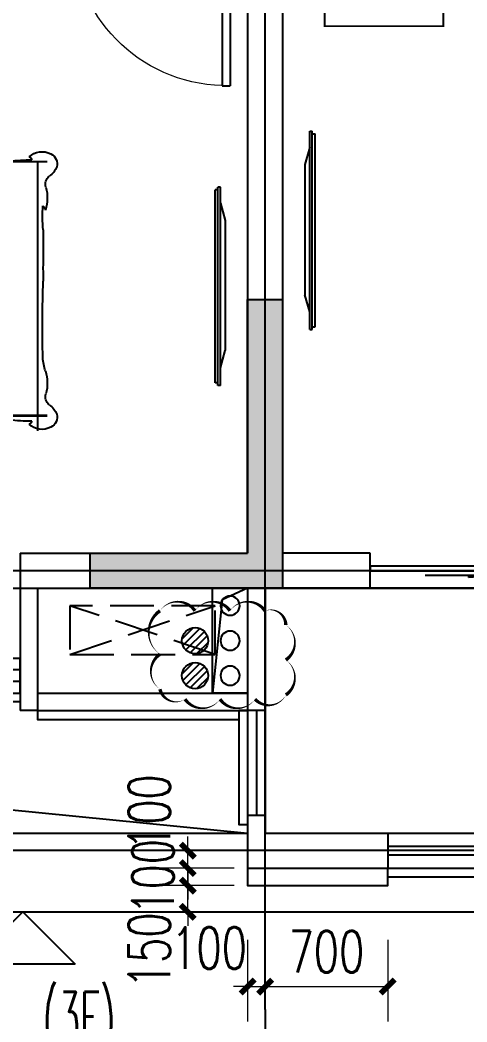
# Model space of a CAD drawing. Extents: x -129588 to 17450, y 1144 to 109436.
# Drawn here: x -8114 to -5561, y 72619 to 78346 of the extents above; entities that cross this region are included whole.
import ezdxf

# ---------------------------------------------------------------- set-up
doc = ezdxf.new("R2010")
doc.units = 0
doc.header["$LTSCALE"] = 1000
doc.header["$MEASUREMENT"] = 0
doc.linetypes.add('DASH', pattern=[0.35, 0.25, -0.1])
for name, color, linetype, plot in [('_S-PS(排水管)', 255, 'Continuous', False), ('A-area(算全面积)', 21, 'Continuous', False), ('A-area(算半面积)', 23, 'Continuous', False), ('A-FUR', 8, 'Continuous', False), ('Q20160530修改', 20, 'Continuous', False)]:
    doc.layers.add(name, color=color, linetype=linetype, plot=plot)
for name, color, linetype in [('_S-YS(雨水管)', 3, 'Continuous'), ('_S-空调立管', 7, 'Continuous'), ('A-外装饰线脚', 7, 'Continuous'), ('A-洞口', 105, 'Continuous'), ('A-看线', 105, 'Continuous'), ('A-空调室外机', 5, 'DASH'), ('A-线脚看线', 9, 'Continuous'), ('AE-FLOR', 151, 'Continuous'), ('AXIS', 3, 'Continuous'), ('DIM_ELEV', 3, 'Continuous'), ('DOTE', 16, 'Continuous'), ('NL', 5, 'Continuous'), ('PUB_HATCH', 8, 'Continuous'), ('PUB_TEXT', 7, 'Continuous'), ('WALL', 2, 'Continuous'), ('WINDOW', 4, 'Continuous'), ('WINDOW_TEXT', 7, 'Continuous'), ('剪力墙', 6, 'Continuous'), ('户型标示', 7, 'Continuous'), ('栏杆', 142, 'Continuous')]:
    doc.layers.add(name, color=color, linetype=linetype)
doc.layers.add('A-第四道尺寸线(线脚尺寸)', color=105, linetype='Continuous', lineweight=5)
doc.styles.add('_TCH_DIM', font='SIMPLEX.shx', dxfattribs={"width": 0.7, "bigfont": 'GBCBIG.shx'})
doc.styles.add('_TCH_DIM_T3', font='SIMPLEX.shx', dxfattribs={"width": 0.705882, "bigfont": 'GBCBIG.shx'})
doc.styles.add('_TCH_WINDOW', font='SIMPLEX.shx', dxfattribs={"width": 0.7, "height": 3.5, "bigfont": 'GBCBIG.shx'})
doc.styles.get("Standard").update_dxf_attribs({"font": 'gbenor.shx', "width": 0.7, "bigfont": 'gbcbig.shx'})
doc.dimstyles.new('_TCH_ARCH&&100', dxfattribs={"dimtxt": 297.5, "dimasz": 100, "dimexe": 250, "dimexo": 300, "dimgap": 100, "dimtad": 1, "dimdec": 0, "dimzin": 0, "dimdsep": 46, "dimtxsty": '_TCH_DIM_T3', "dimblk": 'ARCHTICK', "dimcen": 0.09, "dimclrt": 7, "dimazin": 2, "dimtfac": 1, "dimtdec": 0, "dimtix": 1, "dimtmove": 2, "dimatfit": 3, "dimfxl": 0, "dimtolj": 1, "dimtzin": 0, "dimarcsym": 0})
doc.dimstyles.new('_TCH_ARCH&&80', dxfattribs={"dimtxt": 238, "dimasz": 80, "dimexe": 200, "dimexo": 240, "dimgap": 80, "dimtad": 1, "dimdec": 0, "dimzin": 0, "dimdsep": 46, "dimtxsty": '_TCH_DIM_T3', "dimblk": 'ARCHTICK', "dimcen": 0.09, "dimclrt": 7, "dimazin": 2, "dimtfac": 1, "dimtdec": 0, "dimtix": 1, "dimtmove": 2, "dimatfit": 3, "dimfxl": 0, "dimtolj": 1, "dimtzin": 0, "dimarcsym": 0})

# ---------------------------------------------------------------- blocks, each defined once
blk = doc.blocks.new('zhouxianssceng0329')
at = {"layer": 'DOTE'}
for p, q in [((-6713.7, 132089.9), (-6713.7, 143398.2)), ((5501.3, 134598.2), (-44988.6, 134598.2)), ((5501.3, 132998.2), (-44988.6, 132998.2))]:
    blk.add_line(p, q, dxfattribs=at)
blk = doc.blocks.new('jgjlq030328')
at = {"layer": 'PUB_HATCH'}
blk.add_hatch(color=256, dxfattribs=at).paths.add_polyline_path([(-253135, 8211.9), (-253135, 9661.9), (-252935, 9661.9), (-252935, 8011.9), (-254035, 8011.9), (-254035, 8211.9)])
at = {"layer": '剪力墙'}
blk.add_lwpolyline([(-253135, 8211.9), (-253135, 9661.9), (-252935, 9661.9), (-252935, 8011.9), (-254035, 8011.9), (-254035, 8211.9)], close=True, dxfattribs=at)
blk.add_lwpolyline([(-252935, 8211.9), (-252935, 8211.9)], dxfattribs=at)
blk = doc.blocks.new('ktswaj')
at = {"linetype": 'DASH'}
blk.add_lwpolyline([(15990.1, 179082.6), (15990.1, 178253.3), (16268.4, 178253.3), (16268.4, 179082.6)], close=True, dxfattribs=at)
for points in [[(15990.1, 179082.6), (16268.4, 178253.3)], [(15990.1, 178253.3), (16268.4, 179082.6)]]:
    blk.add_lwpolyline(points, dxfattribs=at)
blk = doc.blocks.new('32Y54')
at = {"linetype": 'DASH', "ltscale": 20}
for p, q in [((-6926.5, 151563.5), (-6926.5, 152666.1)), ((-6911.2, 152666.1), (-6926.5, 152666.1)), ((-6911.2, 151548.5), (-6911.2, 152682.5)), ((-6911.2, 151548.5), (-6911.2, 152682.5)), ((-6896.2, 152682.5), (-6911.2, 152682.5)), ((-6896.2, 151548.5), (-6896.2, 152682.5)), ((-6896.2, 152590), (-6868.9, 152491.4)), ((-6868.9, 152491.4), (-6868.9, 151747.1)), ((-6896.2, 151648.5), (-6868.9, 151747.1)), ((-6896.2, 151548.5), (-6911.2, 151548.5))]:
    blk.add_line(p, q, dxfattribs=at)
at = {"linetype": 'ByBlock', "ltscale": 20}
blk.add_line((-6911.2, 151563.5), (-6926.5, 151563.5), dxfattribs=at)
blk = doc.blocks.new('床-次')
for p, q in [((0, 1250), (-500, 1250)), ((-500, 1250), (-500, 750)), ((0, 750), (0, 1250)), ((-230.3, 1099.5), (-298, 1160.7)), ((-211.2, 1097.1), (-246.7, 1171.4)), ((-179.1, 1074.2), (-189.7, 1163.7)), ((-251.5, 1094.8), (-351.2, 1125.9)), ((-168.5, 1032.8), (-133.7, 1131.8)), ((-281.6, 1064.1), (-395.4, 976.5)), ((-264.8, 1087), (-391.3, 1061.6)), ((-287.6, 1032.1), (-341.4, 888.3)), ((-185.3, 997.5), (-85.7, 1056.5)), ((-279.8, 1009.2), (-244.4, 851.5)), ((-253.8, 985.3), (-140.1, 886)), ((-212.8, 981.5), (-86.3, 964.7)), ((-500, 750), (0, 750)), ((-40, -750), (-40, 750)), ((-40, 750), (0, 750)), ((0, 750), (0, -750)), ((-40, 738.5), (-2054.4, 738.5)), ((-40, 738.5), (-2054.4, 738.5)), ((-1999.7, 738.5), (-1999.7, -801.2)), ((-608.2, 738.5), (-1552.4, -732.5)), ((-575.1, 738.5), (-1363.6, -758.2)), ((-570.6, 738.5), (-570.6, 606)), ((-519.8, 738.5), (-519.8, 615.5)), ((-63, -675.7), (-63, 640.9)), ((-678.3, 577.3), (-678.3, -578.2)), ((-336.3, -578.2), (-336.3, 577.3)), ((-570.6, -590.9), (-570.6, -758.2)), ((-519.8, -600.4), (-519.8, -758.2)), ((-473.4, -610.8), (-473.4, -675.7)), ((-40, -711.5), (-2054.4, -711.5)), ((-40, -715.5), (-2054.4, -715.5)), ((0, -750), (-500, -750)), ((-500, -750), (-500, -1250)), ((0, -750), (-40, -750)), ((0, -1250), (0, -750)), ((-230.3, -900.5), (-298, -839.3)), ((-211.2, -902.9), (-246.7, -828.6)), ((-179.1, -925.8), (-189.7, -836.3)), ((-264.8, -913), (-391.3, -938.4)), ((-251.5, -905.2), (-351.2, -874.1)), ((-168.5, -967.2), (-133.7, -868.2)), ((-281.6, -935.9), (-395.4, -1023.5)), ((-287.6, -967.9), (-341.4, -1111.7)), ((-185.3, -1002.5), (-85.7, -943.5)), ((-279.8, -990.8), (-244.4, -1148.5)), ((-253.8, -1014.7), (-140.1, -1114)), ((-212.8, -1018.5), (-86.3, -1035.3)), ((-500, -1250), (0, -1250))]:
    blk.add_line(p, q)
for centre, radius in [((-239.3, 1011.5), 160), ((-228.1, 1039.5), 60), ((-239.3, -988.5), 160), ((-228.1, -960.5), 60)]:
    blk.add_circle(centre, radius)
for centre, radius, start, end in [((-2050.6, 726), 61.8, 114.6552, 197.0582), ((-2025.4, 689.2), 106, 45.7841, 118.7213), ((-1950.6, 749.2), 16, 93.3957, 183.4418), ((-1965.7, -466.9), 1215.2, 83.9678, 90.0408), ((-1770.2, 1899.8), 1160.2, 266.6495, 276.12), ((-1636.1, 955.2), 209.3, 267.1562, 297.4576), ((-1447.1, 581), 209.9, 87.9632, 116.1276), ((-1430.8, 599), 192, 63.047, 92.6492), ((-1225.8, 1105.3), 355.3, 250.6064, 272.328), ((-1221.3, -1525.3), 2275.6, 85.9688, 89.7495), ((-909.2, 2045.3), 1309.4, 263.3302, 272.3581), ((-480.7, 163.8), 583.8, 86.0367, 99.5331), ((532.5, -530), 1548.8, 124.5749, 131.8881), ((-774.9, -20652.4), 21401.2, 88.49238, 89.10433), ((-1983, 763.6), 138.4, 203.7061, 231.956), ((-778.2, -773.7), 1512.6, 87.0776, 92.9224), ((-655.9, 1541.2), 805.5, 266.782, 275.5915), ((-58.4, 47), 749.3, 113.8347, 131.4622), ((-1546.8, -636.7), 1810.6, 37.3131, 49.4206), ((-689.8, 185.7), 637.9, 26.4088, 59.0003), ((-160, -2198.1), 2939.9, 87.6616, 91.0116), ((-2098.3, 610.2), 53.6, 340.2311, 55.8644), ((-268.2, 142.5), 539, 67.6212, 92.1024), ((-1819.9, 531), 236, 164.9987, 197.1808), ((-507.3, 161.9), 449.1, 67.6212, 112.3788), ((-2002.9, 452.2), 43.4, 129.0734, 167.946), ((-2962.5, 430.3), 933.9, 354.9526, 3.4165), ((-2185.6, 1136.9), 2172.2, 328.3558, 342.1044), ((5743.4, 272.5), 7776, 179.44258, 181.07566), ((-1219.9, 79.3), 812.7, 176.6723, 181.7242), ((-7673.2, -3224.4), 8087.9, 20.45865, 24.04845), ((-9950.5, -199.5), 7922.3, 358.6733, 1.8401), ((-2329.2, -362.3), 299.6, 341.3052, 356.0421), ((-1523.8, 732.7), 1810.6, 309.9646, 322.6869), ((-666.8, -113.7), 637.9, 300.9997, 333.5912), ((-1819.9, -528), 236, 162.8192, 195.0013), ((-2098.3, -607.2), 53.6, 304.1356, 19.7689), ((-507.3, -162.9), 449.1, 247.6212, 292.3788), ((-35.4, 25), 749.3, 237.4638, 246.1653), ((555.5, 626), 1548.8, 231.6372, 235.4251), ((-1983, -760.6), 138.4, 128.044, 156.2939), ((-268.2, -177.3), 539, 247.6212, 292.3788), ((-2050.6, -723), 61.8, 162.9418, 245.3448), ((-1965.7, 469.9), 1215.2, 269.9592, 276.0322), ((-1770.2, -1896.8), 1160.2, 83.88, 93.3505), ((-1636.1, -952.2), 209.3, 62.5424, 92.8438), ((-1221.3, 1528.3), 2275.6, 270.2505, 274.0312), ((-909.2, -2042.3), 1309.4, 87.6419, 96.6698), ((-778.2, 776.7), 1512.6, 267.0776, 272.9224), ((-655.9, -1538.2), 805.5, 84.4085, 93.218), ((-480.7, -160.8), 583.8, 260.4669, 273.9633), ((-774.9, 20655.4), 21401.2, 270.89567, 271.50762), ((-160, 2201.1), 2939.9, 268.9884, 272.3384), ((-2025.4, -686.2), 106, 241.2787, 314.2159), ((-1950.6, -746.2), 16, 176.5582, 266.6043), ((-1447.1, -578), 209.9, 243.8724, 272.0368), ((-1430.8, -596), 192, 267.3508, 296.953), ((-1225.8, -1102.3), 355.3, 87.672, 109.3936)]:
    blk.add_arc(centre, radius, start, end)
at = {"text_generation_flag": 4, "width": 0.8, "flags": 9}
for tag, p in [('XSIZE', (-239.3, 1011.5)), ('YSIZE', (-239.3, 1011.5)), ('XSIZE', (-239.3, -988.5)), ('YSIZE', (-239.3, -988.5))]:
    blk.add_attdef(tag, p, '', height=0.5, rotation=180, dxfattribs=at)
blk = doc.blocks.new('$TCHSYS$WIN2D')
for p, q in [((-0.5, 0.5), (0.5, 0.5)), ((-0.5, 0.5), (-0.5, -0.5)), ((0.5, 0.5), (0.5, -0.5)), ((0.5, 0.1667), (-0.5, 0.1667)), ((0.5, -0.1667), (-0.5, -0.1667)), ((-0.5, -0.5), (0.5, -0.5))]:
    blk.add_line(p, q)
blk = doc.blocks.new('$DorLib2D$00000131')
at = {"color": 0, "linetype": 'Continuous'}
for p, q in [((0.15, 0.125), (0.2319, 0.1973)), ((0.2319, 0.1973), (0.2319, 0.125)), ((-0.5, 0.125), (-0.5, 0)), ((0.0192, 0.125), (-0.5, 0.125)), ((0.0192, 0), (0.0192, 0.125)), ((0.35, 0.125), (0.15, 0.125)), ((-0.5, 0), (0.0192, 0)), ((-0.024, 0), (0.5, 0)), ((-0.024, -0.125), (-0.024, 0)), ((0.5, 0), (0.5, -0.125)), ((-0.35, -0.125), (-0.15, -0.125)), ((-0.2319, -0.1973), (-0.2319, -0.125)), ((-0.15, -0.125), (-0.2319, -0.1973)), ((0.5, -0.125), (-0.024, -0.125))]:
    blk.add_line(p, q, dxfattribs=at)
blk = doc.blocks.new('$DorLib2D$00000001')
for p, q in [((0.45, 0.975), (0.5, 0.975)), ((0.45, 0), (0.45, 0.975)), ((0.5, 0), (0.5, 0.975)), ((0.5, 0), (0.45, 0))]:
    blk.add_line(p, q)
at = {"lineweight": 13}
blk.add_arc((0.475, 0), 0.975, 91.46928, 180, dxfattribs=at)
blk = doc.blocks.new('A4huhuxing')
at = {"layer": 'AE-FLOR'}
for points in [[(20231.5, 159834.8), (20231.5, 159234.8)], [(20331.5, 159834.8), (20331.5, 159234.8)], [(21031.5, 159134.8), (23031.5, 159134.8)], [(21031.5, 158934.8), (23031.5, 158934.8)]]:
    blk.add_lwpolyline(points, dxfattribs=at)
at = {"layer": 'WALL'}
for p, q in [((20431.5, 164334.8), (20431.5, 160734.8)), ((20231.5, 164234.8), (20231.5, 160734.8)), ((18931.5, 160734.8), (18931.5, 160134.8)), ((18931.5, 160734.8), (20231.5, 160734.8)), ((20931.5, 160734.8), (20431.5, 160734.8)), ((20931.5, 160534.8), (20931.5, 160734.8)), ((19031.5, 160534.8), (19031.5, 160034.8)), ((19031.5, 160534.8), (20231.5, 160534.8)), ((20231.5, 160534.8), (20231.5, 159834.8)), ((20331.5, 160534.8), (20931.5, 160534.8)), ((20331.5, 160534.8), (20331.5, 159834.8)), ((18931.5, 159934.8), (18931.5, 160134.8)), ((19031.5, 160034.8), (19031.5, 159834.8)), ((18931.5, 159934.8), (18931.5, 159834.8)), ((19031.5, 159834.8), (18931.5, 159834.8)), ((20331.5, 159834.8), (20231.5, 159834.8)), ((20231.5, 159234.8), (20231.5, 158934.8)), ((20331.5, 159234.8), (20231.5, 159234.8)), ((20331.5, 159234.8), (20331.5, 159134.8)), ((20331.5, 159134.8), (21031.5, 159134.8)), ((21031.5, 159134.8), (21031.5, 158934.8)), ((20231.5, 158934.8), (21031.5, 158934.8))]:
    blk.add_line(p, q, dxfattribs=at)
at = {"layer": 'WINDOW'}
blk.add_line((20931.5, 160534.8), (23031.5, 160534.8), dxfattribs=at)
at = {"layer": '户型标示', "color": 2, "const_width": 11.2}
blk.add_lwpolyline([(20671.7, 164113.9), (21349.3, 164113.9), (21349.3, 163747.5), (20671.7, 163747.5)], close=True, dxfattribs=at)
at = {"layer": '栏杆'}
for points in [[(19031.5, 159934.8), (20231.5, 159934.8)], [(19031.5, 159834.8), (20231.5, 159834.8)], [(20281.5, 159834.8), (20281.5, 159234.8)], [(21031.5, 159059.8), (23031.5, 159059.8)], [(21031.5, 159009.8), (23031.5, 159009.8)]]:
    blk.add_lwpolyline(points, dxfattribs=at)
at = {"layer": 'A-FUR', "extrusion": (-1.25171e-07, 4.56361e-07, -1), "zscale": -1.000000000000015}
blk.add_blockref('床-次', (-17031.3, 162234.8), dxfattribs=at)
at = {"layer": 'A-FUR', "color": 8, "linetype": 'DASH', "ltscale": 0.4, "extrusion": (0, 0, -1), "zscale": -1}
blk.add_blockref('32Y54', (-13689.9, 10465.5), dxfattribs=at)
at = {"layer": 'A-FUR', "color": 8, "linetype": 'DASH', "ltscale": 0.4, "extrusion": (0, 0, -1), "xscale": -1, "zscale": -1}
blk.add_blockref('32Y54', (-26973, 10145.5), dxfattribs=at)
at = {"layer": 'A-空调室外机', "rotation": 90}
blk.add_blockref('ktswaj', (198299.4, 144166.4), dxfattribs=at)
at = {"layer": 'WINDOW'}
ref = blk.add_blockref('$DorLib2D$00000001', (19681.5, 164284.8), dxfattribs=dict(at, xscale=900, yscale=-900, zscale=900))
ref.add_attrib('A', 'M0923', (19338.5, 164461), dxfattribs={"layer": 'WINDOW_TEXT', "height": 297.5, "style": '_TCH_WINDOW', "width": 0.494118})
ref = blk.add_blockref('$DorLib2D$00000131', (21981.5, 160634.8), dxfattribs=dict(at, xscale=2100, yscale=200, zscale=2100))
ref.add_attrib('A', 'TLM2124', (21526.5, 160111), dxfattribs={"layer": 'WINDOW_TEXT', "height": 297.5, "style": '_TCH_WINDOW', "width": 0.494118})
ref = blk.add_blockref('$TCHSYS$WIN2D', (18181.5, 160034.8), dxfattribs=dict(at, xscale=1500, yscale=200, zscale=1500))
ref.add_attrib('A', 'C1517a', (17814, 159511), dxfattribs={"layer": 'WINDOW_TEXT', "height": 297.5, "style": '_TCH_WINDOW', "width": 0.494118})
blk = doc.blocks.new('ssxianjiao0329')
at = {"layer": 'A-外装饰线脚'}
blk.add_lwpolyline([(-6813.7, 132898.2), (-6813.7, 132798.2), (-6013.7, 132798.2), (-6013.7, 132898.2)], dxfattribs=at)
at = {"layer": 'A-线脚看线'}
for points in [[(-8113.7, 133848.2), (-9613.7, 133848.2)], [(-8013.7, 133798.2), (-8013.7, 133748.2), (-6863.7, 133748.2)], [(-6813.7, 133798.2), (-6863.7, 133798.2), (-6863.7, 133148.2), (-6813.7, 133148.2)], [(-6013.7, 132848.2), (-4013.7, 132848.2)]]:
    blk.add_lwpolyline(points, dxfattribs=at)
blk = doc.blocks.new('jfdsajjfjkjhhj')
at = {"layer": 'A-洞口'}
blk.add_lwpolyline([(-56303.8, 137588.3), (-56103.8, 137588.3), (-56103.8, 136988.3), (-56303.8, 136988.3)], close=True, dxfattribs=at)
blk.add_lwpolyline([(-56103.8, 137588.3), (-56249.2, 137521.8), (-56303.8, 136988.3)], dxfattribs=at)
blk = doc.blocks.new('huxingdongkoupiaochuangyangtai')
blk.add_blockref('jfdsajjfjkjhhj', (49290.1, 0))
blk = doc.blocks.new('_ArchTick')
at = {"color": 0, "linetype": 'ByBlock', "const_width": 0.4}
blk.add_lwpolyline([(-0.5, -0.5), (0.5, 0.5)], dxfattribs=at)
blk = doc.blocks.new('*D1510')
at = {"layer": 'A-第四道尺寸线(线脚尺寸)', "color": 0, "lineweight": -2, "transparency": 16777216}
for p, q in [((-6813.7, 73088), (-6813.7, 72620.9)), ((-6713.7, 73088), (-6713.7, 72620.9)), ((-6813.7, 72820.9), (-6893.7, 72820.9)), ((-6813.7, 72820.9), (-6713.7, 72820.9)), ((-6713.7, 72820.9), (-6633.7, 72820.9))]:
    blk.add_line(p, q, dxfattribs=at)
at = {"layer": 'Defpoints', "color": 0, "transparency": 16777216}
for p in [(-6813.7, 73328), (-6713.7, 73328), (-6713.7, 72820.9)]:
    blk.add_point(p, dxfattribs=at)
at = {"layer": 'A-第四道尺寸线(线脚尺寸)', "color": 0, "lineweight": -2, "transparency": 16777216, "xscale": 80, "yscale": 80, "zscale": 80}
blk.add_blockref('_ArchTick', (-6813.7, 72820.9), dxfattribs=at)
at = {"layer": 'A-第四道尺寸线(线脚尺寸)', "color": 0, "lineweight": -2, "transparency": 16777216, "xscale": 80, "yscale": 80, "zscale": 80, "rotation": 180}
blk.add_blockref('_ArchTick', (-6713.7, 72820.9), dxfattribs=at)
at = {"layer": 'A-第四道尺寸线(线脚尺寸)', "color": 7, "transparency": 16777216, "insert": (-7033.7, 73040.9), "char_height": 238, "attachment_point": 5, "style": '_TCH_DIM_T3'}
blk.add_mtext('\\A1;100', dxfattribs=at)
blk = doc.blocks.new('*D1511')
at = {"layer": 'A-第四道尺寸线(线脚尺寸)', "color": 0, "lineweight": -2, "transparency": 16777216}
for p, q in [((-6713.7, 73088), (-6713.7, 72620.9)), ((-6013.7, 73088), (-6013.7, 72620.9)), ((-6713.7, 72820.9), (-6013.7, 72820.9))]:
    blk.add_line(p, q, dxfattribs=at)
at = {"layer": 'Defpoints', "color": 0, "transparency": 16777216}
for p in [(-6713.7, 73328), (-6013.7, 73328), (-6013.7, 72820.9)]:
    blk.add_point(p, dxfattribs=at)
at = {"layer": 'A-第四道尺寸线(线脚尺寸)', "color": 0, "lineweight": -2, "transparency": 16777216, "xscale": 80, "yscale": 80, "zscale": 80, "rotation": 180}
blk.add_blockref('_ArchTick', (-6713.7, 72820.9), dxfattribs=at)
at = {"layer": 'A-第四道尺寸线(线脚尺寸)', "color": 0, "lineweight": -2, "transparency": 16777216, "xscale": 80, "yscale": 80, "zscale": 80}
blk.add_blockref('_ArchTick', (-6013.7, 72820.9), dxfattribs=at)
at = {"layer": 'A-第四道尺寸线(线脚尺寸)', "color": 7, "transparency": 16777216, "insert": (-6363.7, 73019.9), "char_height": 238, "attachment_point": 5, "style": '_TCH_DIM_T3'}
blk.add_mtext('\\A1;700', dxfattribs=at)
blk = doc.blocks.new('*D1529')
at = {"layer": 'A-第四道尺寸线(线脚尺寸)', "color": 0, "lineweight": -2, "transparency": 16777216}
for p, q in [((-7155.6, 73598.2), (-7155.6, 73678.2)), ((-6890.2, 73598.2), (-7355.6, 73598.2)), ((-7155.6, 73498.2), (-7155.6, 73598.2)), ((-6890.2, 73498.2), (-7355.6, 73498.2)), ((-7155.6, 73498.2), (-7155.6, 73418.2))]:
    blk.add_line(p, q, dxfattribs=at)
at = {"layer": 'Defpoints', "color": 0, "transparency": 16777216}
for p in [(-7155.6, 73598.2), (-6650.2, 73598.2), (-6650.2, 73498.2)]:
    blk.add_point(p, dxfattribs=at)
at = {"layer": 'A-第四道尺寸线(线脚尺寸)', "color": 0, "lineweight": -2, "transparency": 16777216, "xscale": 80, "yscale": 80, "zscale": 80}
for p, rotation in [((-7155.6, 73598.2), 270), ((-7155.6, 73498.2), 90)]:
    blk.add_blockref('_ArchTick', p, dxfattribs=dict(at, rotation=rotation))
at = {"layer": 'A-第四道尺寸线(线脚尺寸)', "color": 7, "transparency": 16777216, "insert": (-7375.6, 73818.2), "char_height": 238, "attachment_point": 5, "rotation": 90, "style": '_TCH_DIM_T3'}
blk.add_mtext('\\A1;100', dxfattribs=at)
blk = doc.blocks.new('*D1530')
at = {"layer": 'A-第四道尺寸线(线脚尺寸)', "color": 0, "lineweight": -2, "transparency": 16777216}
for p, q in [((-7155.6, 73498.2), (-7155.6, 73578.2)), ((-6890.2, 73498.2), (-7355.6, 73498.2)), ((-7155.6, 73398.2), (-7155.6, 73498.2)), ((-6890.2, 73398.2), (-7355.6, 73398.2)), ((-7155.6, 73398.2), (-7155.6, 73318.2))]:
    blk.add_line(p, q, dxfattribs=at)
at = {"layer": 'Defpoints', "color": 0, "transparency": 16777216}
for p in [(-7155.6, 73498.2), (-6650.2, 73498.2), (-6650.2, 73398.2)]:
    blk.add_point(p, dxfattribs=at)
at = {"layer": 'A-第四道尺寸线(线脚尺寸)', "color": 0, "lineweight": -2, "transparency": 16777216, "xscale": 80, "yscale": 80, "zscale": 80}
for p, rotation in [((-7155.6, 73498.2), 270), ((-7155.6, 73398.2), 90)]:
    blk.add_blockref('_ArchTick', p, dxfattribs=dict(at, rotation=rotation))
at = {"layer": 'A-第四道尺寸线(线脚尺寸)', "color": 7, "transparency": 16777216, "insert": (-7354.6, 73448.2), "char_height": 238, "attachment_point": 5, "rotation": 90, "style": '_TCH_DIM_T3'}
blk.add_mtext('\\A1;100', dxfattribs=at)
blk = doc.blocks.new('*D1531')
at = {"layer": 'A-第四道尺寸线(线脚尺寸)', "color": 0, "lineweight": -2, "transparency": 16777216}
for p, q in [((-7155.6, 73398.2), (-7155.6, 73478.2)), ((-6890.2, 73398.2), (-7355.6, 73398.2)), ((-7155.6, 73248.2), (-7155.6, 73398.2)), ((-6890.2, 73248.2), (-7355.6, 73248.2)), ((-7155.6, 73248.2), (-7155.6, 73168.2))]:
    blk.add_line(p, q, dxfattribs=at)
at = {"layer": 'Defpoints', "color": 0, "transparency": 16777216}
for p in [(-7155.6, 73398.2), (-6650.2, 73398.2), (-6650.2, 73248.2)]:
    blk.add_point(p, dxfattribs=at)
at = {"layer": 'A-第四道尺寸线(线脚尺寸)', "color": 0, "lineweight": -2, "transparency": 16777216, "xscale": 80, "yscale": 80, "zscale": 80}
for p, rotation in [((-7155.6, 73398.2), 270), ((-7155.6, 73248.2), 90)]:
    blk.add_blockref('_ArchTick', p, dxfattribs=dict(at, rotation=rotation))
at = {"layer": 'A-第四道尺寸线(线脚尺寸)', "color": 7, "transparency": 16777216, "insert": (-7375.6, 73028.2), "char_height": 238, "attachment_point": 5, "rotation": 90, "style": '_TCH_DIM_T3'}
blk.add_mtext('\\A1;150', dxfattribs=at)
blk = doc.blocks.new('_LV13')
at = {"color": 0}
for p, q in [((-0.071, 0.495), (-0.495, 0.071)), ((0.183, 0.465), (-0.465, -0.183)), ((0.354, 0.354), (-0.354, -0.354)), ((0.465, 0.183), (-0.183, -0.465)), ((0.495, -0.071), (0.071, -0.495))]:
    blk.add_line(p, q, dxfattribs=at)
blk.add_circle((0, 0), 0.5)
blk = doc.blocks.new('e40505')
at = {"layer": '_S-PS(排水管)'}
blk.add_lwpolyline([(-186698.5, 94074.5, -1), (-186808.5, 94074.5, -1)], format="xyb", close=True, dxfattribs=at)
at = {"layer": '_S-YS(雨水管)'}
blk.add_lwpolyline([(-190088.5, 94084.5, 1), (-190198.5, 94084.5, 1)], format="xyb", close=True, dxfattribs=at)
at = {"layer": '_S-空调立管'}
blk.add_lwpolyline([(-190088.5, 93884.5, 1), (-190198.5, 93884.5, 1)], format="xyb", close=True, dxfattribs=at)
at = {"layer": 'NL', "ltscale": 0.5, "extrusion": (0, 0, -1), "xscale": -150, "yscale": 150, "zscale": -150}
for p in [(190343.5, 93884.5), (186753.5, 93064.5)]:
    blk.add_blockref('_LV13', p, dxfattribs=at)
blk = doc.blocks.new('e405055')
at = {"layer": '_S-YS(雨水管)'}
blk.add_lwpolyline([(-108201, 67006, 1), (-108311, 67006, 1)], format="xyb", close=True, dxfattribs=at)
at = {"layer": '_S-空调立管'}
blk.add_lwpolyline([(-108201, 66806, 1), (-108311, 66806, 1)], format="xyb", close=True, dxfattribs=at)
at = {"layer": 'NL', "ltscale": 0.5, "extrusion": (0, 0, -1), "xscale": -150, "yscale": 150, "zscale": -150}
blk.add_blockref('_LV13', (108456, 66806), dxfattribs=at)
blk = doc.blocks.new('*D906')
at = {"layer": 'AXIS', "color": 0, "lineweight": -2, "transparency": 16777216}
for p, q in [((-10113.7, 72389.9), (-10113.7, 69939.9)), ((-6713.7, 72389.9), (-6713.7, 69939.9)), ((-10113.7, 70189.9), (-6713.7, 70189.9))]:
    blk.add_line(p, q, dxfattribs=at)
at = {"layer": 'Defpoints', "color": 0, "transparency": 16777216}
for p in [(-10113.7, 72689.9), (-6713.7, 72689.9), (-6713.7, 70189.9)]:
    blk.add_point(p, dxfattribs=at)
at = {"layer": 'AXIS', "color": 0, "lineweight": -2, "transparency": 16777216, "xscale": 100, "yscale": 100, "zscale": 100, "rotation": 180}
blk.add_blockref('_ArchTick', (-10113.7, 70189.9), dxfattribs=at)
at = {"layer": 'AXIS', "color": 0, "lineweight": -2, "transparency": 16777216, "xscale": 100, "yscale": 100, "zscale": 100}
blk.add_blockref('_ArchTick', (-6713.7, 70189.9), dxfattribs=at)
at = {"layer": 'AXIS', "color": 7, "transparency": 16777216, "insert": (-8413.7, 70438.6), "char_height": 297.5, "attachment_point": 5, "style": '_TCH_DIM_T3'}
blk.add_mtext('\\A1;3400', dxfattribs=at)
blk = doc.blocks.new('*D907')
at = {"layer": 'AXIS', "color": 0, "lineweight": -2, "transparency": 16777216}
for p, q in [((-6713.7, 72389.9), (-6713.7, 69939.9)), ((-3313.7, 72389.9), (-3313.7, 69939.9)), ((-6713.7, 70189.9), (-3313.7, 70189.9))]:
    blk.add_line(p, q, dxfattribs=at)
at = {"layer": 'Defpoints', "color": 0, "transparency": 16777216}
for p in [(-6713.7, 72689.9), (-3313.7, 72689.9), (-3313.7, 70189.9)]:
    blk.add_point(p, dxfattribs=at)
at = {"layer": 'AXIS', "color": 0, "lineweight": -2, "transparency": 16777216, "xscale": 100, "yscale": 100, "zscale": 100, "rotation": 180}
blk.add_blockref('_ArchTick', (-6713.7, 70189.9), dxfattribs=at)
at = {"layer": 'AXIS', "color": 0, "lineweight": -2, "transparency": 16777216, "xscale": 100, "yscale": 100, "zscale": 100}
blk.add_blockref('_ArchTick', (-3313.7, 70189.9), dxfattribs=at)
at = {"layer": 'AXIS', "color": 7, "transparency": 16777216, "insert": (-5013.7, 70438.6), "char_height": 297.5, "attachment_point": 5, "style": '_TCH_DIM_T3'}
blk.add_mtext('\\A1;3400', dxfattribs=at)
blk = doc.blocks.new('34cengxianjiao0427')
at = {"layer": 'A-第四道尺寸线(线脚尺寸)'}
for base, p1, p2, angle, picture, middle in [((-7155.6, 73598.2), (-6650.2, 73498.2), (-6650.2, 73598.2), 90, '*D1529', (-7375.6, 73818.2)), ((-7155.6, 73398.2), (-6650.2, 73248.2), (-6650.2, 73398.2), 90, '*D1531', (-7375.6, 73028.2)), ((-6713.7, 72820.9), (-6813.7, 73328), (-6713.7, 73328), 360, '*D1510', (-7033.7, 73040.9))]:
    dim = blk.add_linear_dim(base=base, p1=p1, p2=p2, angle=angle, dimstyle='_TCH_ARCH&&80', dxfattribs=at)
    dim.commit()
    dim.dimension.update_dxf_attribs({"geometry": picture, "text_midpoint": middle, "dimtype": 161})
for p1, p2, distance, picture, middle in [((-6650.2, 73398.2), (-6650.2, 73498.2), 505.5, '*D1530', (-7354.6, 73448.2)), ((-6713.7, 73328), (-6013.7, 73328), -507.1, '*D1511', (-6363.7, 73019.9))]:
    dim = blk.add_aligned_dim(p1=p1, p2=p2, distance=distance, dimstyle='_TCH_ARCH&&80', dxfattribs=at)
    dim.commit()
    dim.dimension.update_dxf_attribs({"geometry": picture, "text_midpoint": middle})

msp = doc.modelspace()

# ---------------------------------------------------------------- linework, layer by layer
at = {"layer": 'AXIS'}
msp.add_line((-6713.7, 72689.9), (-6713.7, 68689.9), dxfattribs=at)
at = {"layer": 'DIM_ELEV'}
for p, q in [((-8098.3, 73248.2), (-8398.3, 72948.2)), ((-8098.3, 73248.2), (-7798.3, 72948.2)), ((-7798.3, 72948.2), (-8841.1, 72948.2))]:
    msp.add_line(p, q, dxfattribs=at)

# ---------------------------------------------------------------- block references
msp.add_blockref('zhouxianssceng0329', (0, -59400))
at = {"layer": '剪力墙'}
msp.add_blockref('jgjlq030328', (246321.3, 67086.3), dxfattribs=at)

# ---------------------------------------------------------------- texts
at = {"layer": 'PUB_TEXT', "style": '_TCH_DIM', "width": 0.494118}
msp.add_text('(3F)', height=297.5, dxfattribs=at).set_placement((-7984.4, 72493.2))

# ---------------------------------------------------------------- dimensions: what is measured, and where the dimension line sits
at = {"layer": 'AXIS'}
for p1, p2, picture, middle in [((-10113.7, 72689.9), (-6713.7, 72689.9), '*D906', (-8413.7, 70438.6)), ((-6713.7, 72689.9), (-3313.7, 72689.9), '*D907', (-5013.7, 70438.6))]:
    dim = msp.add_aligned_dim(p1=p1, p2=p2, distance=-2500, dimstyle='_TCH_ARCH&&100', dxfattribs=at)
    dim.commit()
    dim.dimension.update_dxf_attribs({"geometry": picture, "text_midpoint": middle})

# ---------------------------------------------------------------- next in the draw order: block references
msp.add_blockref('A4huhuxing', (-27045.2, -85436.6))

# ---------------------------------------------------------------- next in the draw order: linework, layer by layer
at = {"layer": 'A-area(算全面积)'}
msp.add_lwpolyline([(-20213.7, 75098.2), (-13613.7, 75098.2), (-10013.7, 75098.2), (-9713.7, 75098.2), (-6813.7, 75098.2), (-3413.7, 75098.2), (-3213.7, 75098.2), (-1913.7, 75098.2), (-404, 75098.2)], dxfattribs=at)
at = {"layer": 'A-area(算半面积)'}
msp.add_lwpolyline([(-6813.7, 73498.2), (186.3, 73498.2), (186.3, 75098.2), (-6813.7, 75098.2)], close=True, dxfattribs=at)
at = {"layer": 'A-外装饰线脚'}
for points in [[(-13763.7, 74398.2), (-13763.7, 73248.2), (-3063.7, 73248.2), (-3063.7, 73498.2)], [(-9613.7, 73698.2), (-6813.7, 73698.2)]]:
    msp.add_lwpolyline(points, dxfattribs=at)
at = {"layer": 'A-看线'}
msp.add_lwpolyline([(-10013.7, 75098.2), (-9758.1, 73989.4), (-6813.7, 73698.2)], dxfattribs=at)
at = {"layer": 'Q20160530修改'}
msp.add_lwpolyline([(-7314.5, 74968.9, 0, 20, -0.520567), (-7114.5, 74968.9, 0, 20, -0.520567), (-6914.5, 74968.9, 0, 20, -0.520567), (-6714.5, 74968.9, 0, 20, -0.520567), (-6595.5, 74887.9, 0, 20, -0.520567), (-6595.5, 74687.9, 0, 20, -0.520567), (-6595.5, 74487.9, 0, 20, -0.520567), (-6771.5, 74463.9, 0, 20, -0.520567), (-6971.5, 74463.9, 0, 20, -0.520567), (-7171.5, 74463.9, 0, 20, -0.520567), (-7314.5, 74520.9, 0, 20, -0.520567), (-7314.5, 74720.9, 0, 20, -0.520567)], format="xyseb", close=True, dxfattribs=at)

# ---------------------------------------------------------------- next in the draw order: block references
for name, p in [('ssxianjiao0329', (0, -59400)), ('huxingdongkoupiaochuangyangtai', (0, -62490.1))]:
    msp.add_blockref(name, p)
at = {"layer": 'A-area(算半面积)'}
for name, p in [('e405055', (101342.3, 7792.2, 0)), ('e40505', (183229.8, -19086.3, 0))]:
    msp.add_blockref(name, p, dxfattribs=at)
at = {"layer": 'A-第四道尺寸线(线脚尺寸)'}
msp.add_blockref('34cengxianjiao0427', (0, 0), dxfattribs=at)

doc.saveas('drawing.dxf')
